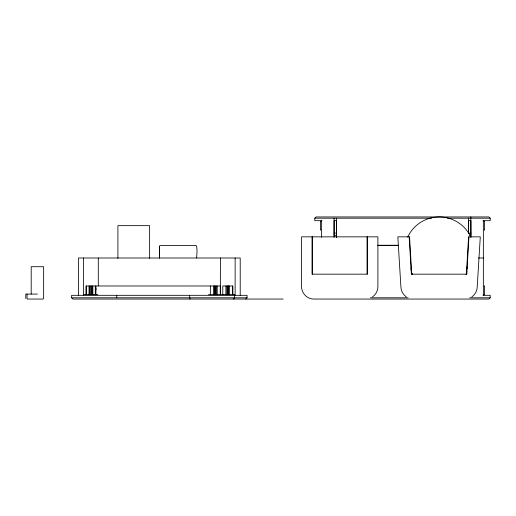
<?xml version="1.0" encoding="UTF-8"?>
<svg xmlns="http://www.w3.org/2000/svg" width="516" height="516" viewBox="0 0 516 516"><rect width="100%" height="100%" fill="white"/><g stroke="black" fill="none" stroke-linecap="round" stroke-linejoin="round"><path stroke-width="0.77" d="M78.496 295.32L78.496 258L240.211 258L240.211 295.32M83.573 295.32L83.573 258M85.959 294.694L85.959 285.987L220.313 285.987L220.313 294.694L220.416 258M86.578 294.694L86.578 285.987M89.029 294.694L89.029 285.987M89.687 294.694L89.687 285.987M90.313 294.694L90.313 285.987M91.558 294.694L91.558 285.987M92.177 294.694L92.177 285.987M92.841 294.694L92.841 285.987M95.286 294.694L95.286 285.987M95.911 294.694L95.911 285.987M98.292 285.787L98.292 258M159.476 258L159.476 246.177L160.102 245.558L196.054 245.558L196.673 246.177L197.048 250.531L196.673 258M210.36 294.694L210.36 285.987M213.469 294.694L213.469 285.987M217.197 294.694L217.197 285.987M222.796 294.694L222.796 285.987L232.748 285.987L232.748 294.694L232.748 285.987M225.905 294.694L225.905 285.987M229.639 294.694L229.639 285.987M235.135 295.32L235.135 258M321.636 237.354L321.636 220.674M334.078 218.191L334.078 235.606L336.567 235.606M336.567 237.205L336.567 218.191M483.357 295.32L483.357 220.674M322.042 220.674L314.799 220.674L314.799 218.191L316.05 216.946L488.942 216.946L490.2 218.191L490.2 220.674L482.957 220.674M468.973 236.85L466.761 274.17L411.368 274.17L409.149 236.85M466.767 270.99L466.38 274.17L468.567 236.85L480.293 236.85L477.236 286.606C477.203 290.682 475.159 294.63 471.805 296.952M467.057 268.61L467.251 267.024M95.911 289.966L95.911 288.225M233.361 299.048L234.619 297.803L234.619 295.32M245.803 299.048L247.054 297.803L247.054 295.32L71.653 295.32L71.653 297.803L72.904 299.048L283.181 299.048M482.957 295.32L490.2 295.32L490.2 297.803L488.942 299.048L313.78 299.048C307.162 299.138 301.454 293.178 301.557 286.606L301.557 236.85L377.906 236.85L377.906 286.606C377.873 290.682 375.829 294.63 372.475 296.952M314.799 218.191L431.447 218.191M447.527 218.191L490.2 218.191M320.862 221.3L320.397 221.3L320.397 230.007L320.862 230.007M484.137 221.3L484.601 221.3L484.601 230.007L484.137 230.007M334.078 233.116L336.567 233.116M470.921 233.116L468.431 233.116L468.431 220.674L470.921 220.674L470.921 237.302M469.676 235.606L470.921 235.606L470.837 216.946M377.764 245.248L398.61 245.248M377.783 245.558L398.558 245.558M478.235 258L483.357 258M484.137 285.987L484.601 285.987L484.601 294.694L484.137 294.694M37.423 294.081L25.8 294.081L25.8 298.558M84.095 294.694L97.776 294.694M208.49 294.694L234.619 294.694M71.653 297.803L247.054 297.803M370.333 297.803L408.124 297.803M469.676 297.803L490.2 297.803M27.251 299.054L43.138 299.054L43.641 298.558L43.641 266.707L31.199 266.707L31.199 294.081M406.318 296.952C402.97 294.63 400.919 290.682 400.887 286.606L397.836 236.85L409.556 236.85L411.742 274.17L411.549 272.583M189.953 299.048L189.527 295.32M410.975 267.817L411.355 270.99M468.431 218.191L468.431 233.342M367.431 236.85L367.431 274.17L312.038 274.17L312.038 236.85M367.05 236.85L367.05 274.17M336.567 237.302L336.567 220.674L334.078 220.674L334.078 237.302M312.412 236.85L312.412 274.17M159.476 246.177L159.476 258.065M149.634 258.361L149.634 225.653L117.912 225.653L117.912 258.361M116.739 295.32L116.739 297.803M27.045 294.081L27.045 298.558M466.903 272.983A34.83 34.83 0 0 1 465.954 274.164M412.587 274.164A34.83 34.83 0 0 1 411.639 272.983M407.705 237.057A34.83 34.83 0 0 1 470.837 237.057M214.714 285.987L214.714 294.694L214.714 285.987M215.952 285.987L215.952 294.694L215.959 285.987M227.15 285.987L227.15 294.694L227.15 285.987M228.395 285.987L228.395 294.694L228.395 285.987"/></g></svg>
